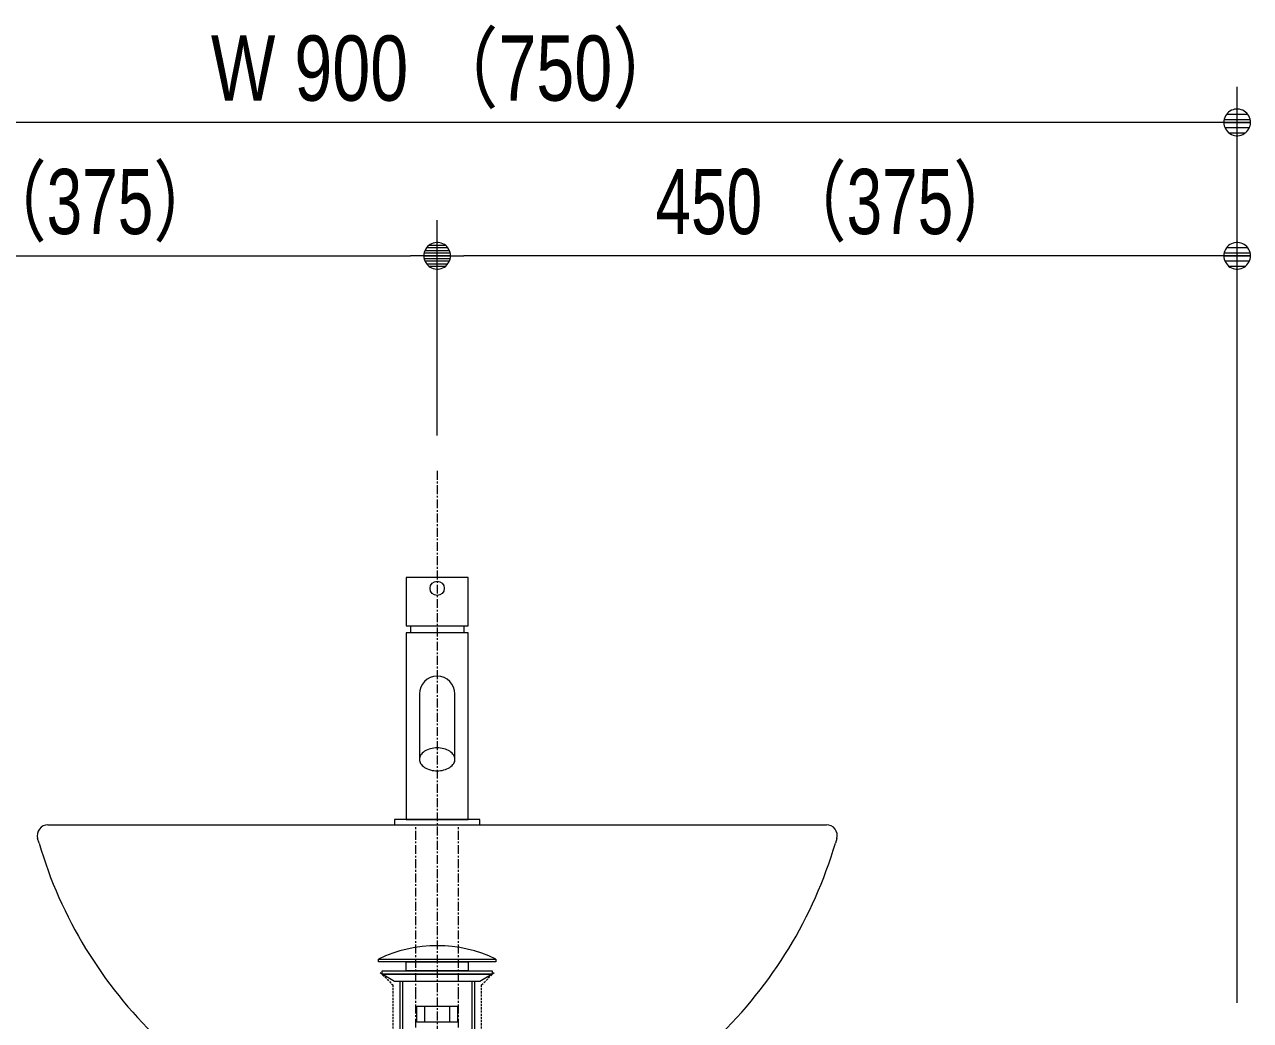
# Model space of a CAD drawing. Units: millimetres, scale not verified. Extents: x -6062 to 6062, y -3045 to 3045.
# Drawn here: x -2300 to -1610, y -1370 to -810 of the extents above; entities that cross this region are included whole.
import ezdxf
from ezdxf.enums import TextEntityAlignment as Align

# ---------------------------------------------------------------- set-up
doc = ezdxf.new("R2010")
doc.units = ezdxf.units.MM
doc.header["$LTSCALE"] = 20
doc.linetypes.add('CHAIN1', pattern=[8, 5, -1, 1, -1])
doc.linetypes.add('DASHED1', pattern=[1.8, 1.2, -0.6])
for name, color, linetype, lineweight in [('0-1_5ボウル・キャビネット', 7, 'Continuous', 9), ('0-3_0', 7, 'Continuous', 9), ('0-4_2寸法-1', 7, 'Continuous', 9), ('0-5_4給排水', 7, 'Continuous', 9)]:
    doc.layers.add(name, color=color, linetype=linetype, lineweight=lineweight)
doc.styles.add('ＭＳ Ｐゴシック', font='')
doc.styles.get('ＭＳ Ｐゴシック').set_extended_font_data('MS PGothic')

# ---------------------------------------------------------------- blocks, each defined once
blk = doc.blocks.new('グループ-6')
at = {"layer": '0-5_4給排水', "linetype": 'CHAIN1'}
blk.add_line((-5600, -21220), (-5600, -42300), dxfattribs=at)
at = {"layer": '0-5_4給排水'}
for p, q in [((-6020, -26960), (-6020, -27600)), ((-5990, -26960), (-5990, -27600)), ((-5210, -26960), (-5210, -27600)), ((-5180, -26960), (-5180, -27600))]:
    blk.add_line(p, q, dxfattribs=at)
for points in [[(-6260, -26710), (-4940, -26710), (-4940, -26740), (-6260, -26740)], [(-5950, -26740), (-5250, -26740), (-5250, -26840), (-5950, -26840)], [(-6220, -26840), (-4980, -26840), (-4980, -26880), (-6220, -26880)], [(-6081.3, -26960), (-6220, -26880), (-4980, -26880), (-5120.2, -26960)], [(-5830, -27240), (-5370, -27240), (-5370, -27420), (-5830, -27420)], [(-5740, -27240), (-5460, -27240), (-5460, -27420), (-5740, -27420)]]:
    blk.add_lwpolyline(points, close=True, dxfattribs=at)
blk.add_arc((-5600, -28087), 1527, 64.39147, 115.60853, dxfattribs=at)
blk = doc.blocks.new('_Dot')
at = {"layer": '0-3_0'}
for p, q in [((-10, 0), (-20, 0)), ((9.78, 2), (-9.78, 2)), ((7.99, 6), (-7.99, 6)), ((9.16, -3.98), (-9.16, -3.98)), ((6, -7.98), (-6, -7.98))]:
    blk.add_line(p, q, dxfattribs=at)
for points in [[(10, 0), (9.92, 1.25), (9.69, 2.49), (9.3, 3.68), (8.76, 4.82), (8.09, 5.88), (7.29, 6.85), (6.37, 7.71), (5.36, 8.44), (4.26, 9.05), (3.09, 9.51), (1.87, 9.82), (0.63, 9.98), (-0.63, 9.98), (-1.87, 9.82), (-3.09, 9.51), (-4.26, 9.05), (-5.36, 8.44), (-6.37, 7.71), (-7.29, 6.85), (-8.09, 5.88), (-8.76, 4.82), (-9.3, 3.68), (-9.69, 2.49), (-9.92, 1.25), (-10, 0), (0, 0)], [(-10, 0), (-9.92, -1.25), (-9.69, -2.49), (-9.3, -3.68), (-8.76, -4.82), (-8.09, -5.88), (-7.29, -6.85), (-6.37, -7.71), (-5.36, -8.44), (-4.26, -9.05), (-3.09, -9.51), (-1.87, -9.82), (-0.63, -9.98), (0.63, -9.98), (1.87, -9.82), (3.09, -9.51), (4.26, -9.05), (5.36, -8.44), (6.37, -7.71), (7.29, -6.85), (8.09, -5.88), (8.76, -4.82), (9.3, -3.68), (9.69, -2.49), (9.92, -1.25), (10, 0), (0, 0)]]:
    blk.add_lwpolyline(points, close=True, dxfattribs=at)
blk = doc.blocks.new('グループ-29')
at = {"layer": '0-1_5ボウル・キャビネット'}
for p, q in [((-9980, -25200), (-1220, -25200)), ((-10079.9, -25405.3), (-10095.1, -25354)), ((-1104.9, -25354), (-1120.1, -25405.3)), ((-2456.7, -27600), (-8743.3, -27600))]:
    blk.add_line(p, q, dxfattribs=at)
at = {"layer": '0-1_5ボウル・キャビネット', "linetype": 'DASHED1'}
blk.add_lwpolyline([(-6240, -26860), (-6100, -27000), (-6100, -27600), (-5100, -27600), (-5100, -27000), (-4960, -26860)], dxfattribs=at)
at = {"layer": '0-1_5ボウル・キャビネット'}
for centre, radius, start, end in [((-9980, -25320), 120, 90, 196.45253), ((-1220, -25320), 120, 343.54747, 90), ((-5284.7, -23989.2), 5000, 196.45253, 226.23274), ((-5915.3, -23989.2), 5000, 313.76726, 343.54747)]:
    blk.add_arc(centre, radius, start, end, dxfattribs=at)
blk = doc.blocks.new('グループ-51')
at = {"layer": '0-5_4給排水'}
for p, q in [((-5900, -22960), (-5900, -23040)), ((-5300, -22960), (-5300, -23040))]:
    blk.add_line(p, q, dxfattribs=at)
for points in [[(-5250, -22420), (-5950, -22420), (-5950, -22960), (-5250, -22960)], [(-5950, -23040), (-5950, -25140), (-5250, -25140), (-5250, -23040)], [(-6080, -25140), (-6080, -25200), (-5120, -25200), (-5120, -25140)]]:
    blk.add_lwpolyline(points, close=True, dxfattribs=at)
for points in [[(-5800, -23727.8), (-5800, -24463.4), (-5799.2, -24475), (-5796.7, -24486.8), (-5792.3, -24498.8), (-5786, -24510.7), (-5777.7, -24522.5), (-5767.4, -24533.8), (-5755.3, -24544.5), (-5741.4, -24554.3), (-5726.1, -24563.2), (-5709.4, -24571), (-5691.9, -24577.6), (-5673.6, -24583), (-5655, -24587), (-5636.4, -24589.8), (-5618, -24591.5), (-5600, -24592), (-5582, -24591.5), (-5563.6, -24589.8), (-5545, -24587), (-5526.4, -24583), (-5508.1, -24577.6), (-5490.6, -24571), (-5473.9, -24563.2), (-5458.6, -24554.3), (-5444.7, -24544.5), (-5432.6, -24533.8), (-5422.3, -24522.5), (-5414, -24510.7), (-5407.7, -24498.8), (-5403.3, -24486.8), (-5400.8, -24475), (-5400, -24463.4), (-5400, -23728)], [(-5400, -24463.4), (-5400.8, -24451.9), (-5403.3, -24440), (-5407.7, -24428), (-5414, -24416.1), (-5422.3, -24404.4), (-5432.6, -24393.1), (-5444.7, -24382.4), (-5458.6, -24372.5), (-5473.9, -24363.6), (-5490.6, -24355.8), (-5508.1, -24349.2), (-5526.4, -24343.9), (-5545, -24339.8), (-5563.6, -24337), (-5582, -24335.4), (-5600, -24334.9), (-5618, -24335.4), (-5636.4, -24337), (-5655, -24339.8), (-5673.6, -24343.9), (-5691.9, -24349.2), (-5709.4, -24355.8), (-5726.1, -24363.6), (-5741.4, -24372.5), (-5755.3, -24382.4), (-5767.4, -24393.1), (-5777.7, -24404.4), (-5786, -24416.1), (-5792.3, -24428), (-5796.7, -24440), (-5799.2, -24451.9), (-5800, -24463.4)]]:
    blk.add_lwpolyline(points, dxfattribs=at)
at = {"layer": '0-5_4給排水', "linetype": 'CHAIN1'}
for points in [[(-5840, -27640.6), (-5840, -27126.8), (-5840, -25200)], [(-5360, -27640.6), (-5360, -27126.8), (-5360, -25200)]]:
    blk.add_lwpolyline(points, dxfattribs=at)
at = {"layer": '0-5_4給排水'}
blk.add_circle((-5600, -22540), 80, dxfattribs=at)
for start, end in [(90, 180), (0, 90)]:
    blk.add_arc((-5600, -23728), 200, start, end, dxfattribs=at)

msp = doc.modelspace()

# ---------------------------------------------------------------- linework, layer by layer
at = {"layer": '0-4_2寸法-1'}
for p, q in [((-1617.5, -920), (-1617.5, -845)), ((-1632.51, -865), (-2502.49, -865)), ((-2067.5, -1041), (-2067.5, -920)), ((-2067.5, -1041), (-2067.5, -920)), ((-1617.5, -1360), (-1617.5, -920)), ((-2502.49, -940), (-2082.51, -940)), ((-1632.51, -940), (-2052.49, -940))]:
    msp.add_line(p, q, dxfattribs=at)

# ---------------------------------------------------------------- block references
at = {"layer": '0-1_5ボウル・キャビネット', "xscale": 0.05, "yscale": 0.05}
msp.add_blockref('グループ-29', (-1787.5, 0), dxfattribs=at)
at = {"layer": '0-4_2寸法-1', "xscale": 0.7503418, "yscale": 0.7503418}
for p in [(-1617.5, -865), (-2067.5, -940), (-1617.5, -940)]:
    msp.add_blockref('_Dot', p, dxfattribs=at)
at = {"layer": '0-4_2寸法-1', "xscale": 0.7503418, "yscale": 0.7503418, "rotation": 180}
msp.add_blockref('_Dot', (-2067.5, -940), dxfattribs=at)
at = {"layer": '0-5_4給排水', "xscale": 0.05, "yscale": 0.05}
for name in ['グループ-6', 'グループ-51']:
    msp.add_blockref(name, (-1787.5, 0), dxfattribs=at)

# ---------------------------------------------------------------- texts
at = {"layer": '0-4_2寸法-1', "style": 'ＭＳ Ｐゴシック'}
for s, height, width, p in [('W 900 （750）', 36.69, 0.8, (-2194.77, -863.81)), ('450 （375）', 36.66, 0.75, (-2394.71, -938.81)), ('450 （375）', 36.66, 0.75, (-1944.71, -938.81))]:
    msp.add_text(s, height=height, dxfattribs=dict(at, width=width)).set_placement(p, align=Align.BOTTOM_LEFT)

doc.saveas('drawing.dxf')
